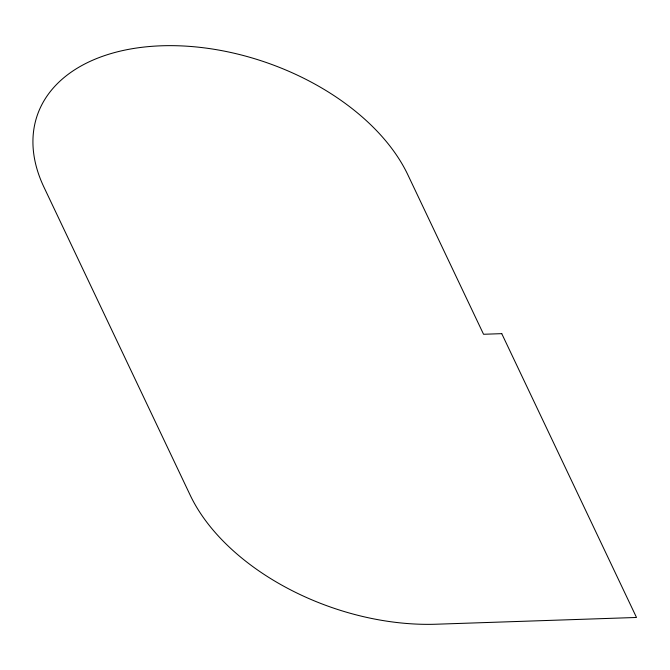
<?xml version="1.0" encoding="UTF-8"?>
<svg xmlns="http://www.w3.org/2000/svg" width="670" height="670" viewBox="0 0 670 670"><rect width="100%" height="100%" fill="white"/><g stroke="black" fill="none" stroke-linecap="round" stroke-linejoin="round"><path stroke-width="1" d="M501.755 333.652L483.556 334.271L407.846 174.795A199.685 125.123 19.3 0 0 161.713 45.786A199.685 125.123 19.3 0 0 43.91 187.072L190.205 495.205A199.685 125.123 19.3 0 0 436.338 624.214L636.5 617.464L501.755 333.652"/></g></svg>
